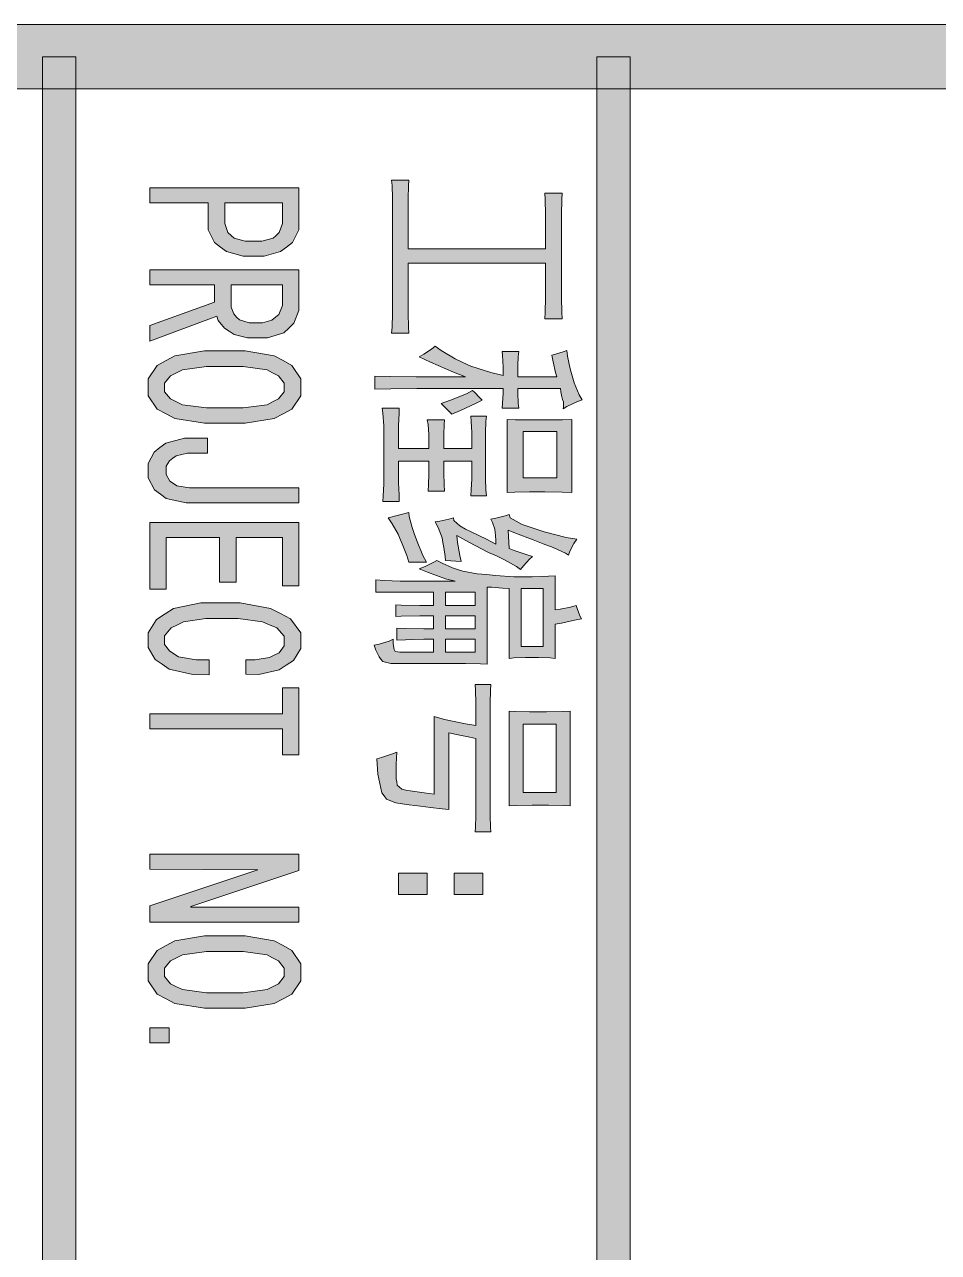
# Model space of a CAD drawing. Header units: millimetres. Extents: x 117 to 78452272, y 10 to 169749766.
# Drawn here: x 78387643 to 78389061, y 169653827 to 169655734 of the extents above; entities that cross this region are included whole.
import ezdxf

# ---------------------------------------------------------------- set-up
doc = ezdxf.new("R2010")
doc.units = ezdxf.units.MM

msp = doc.modelspace()

# ---------------------------------------------------------------- hatches: boundary and pattern name
h = msp.add_hatch(color=0)
h.dxf.hatch_style = 2
h.paths.add_polyline_path([(78382175.603, 169655634.242), (78382175.603, 169655734.215), (78451071.551, 169655734.215), (78451071.551, 169655634.242)])
h = msp.add_hatch(color=0)
h.dxf.hatch_style = 2
h.paths.add_polyline_path([(78387722.372, 169649677.669), (78387670.662, 169649677.669), (78387670.662, 169655684.228), (78387722.372, 169655684.228)])
h = msp.add_hatch(color=0)
h.dxf.hatch_style = 2
h.paths.add_polyline_path([(78388582.915, 169649677.669), (78388531.204, 169649677.669), (78388531.204, 169655684.228), (78388582.915, 169655684.228)])
h = msp.add_hatch(color=0)
h.dxf.hatch_style = 2
h.paths.add_polyline_path([(78388476.047, 169655321.827), (78388476.047, 169655309.761), (78388476.478, 169655287.353), (78388477.34, 169655277.442), (78388450.192, 169655277.442), (78388451.054, 169655287.353), (78388451.485, 169655309.761), (78388451.485, 169655321.827), (78388451.485, 169655363.626), (78388238.18, 169655363.626), (78388238.18, 169655297.695), (78388238.18, 169655286.061), (78388238.611, 169655264.515), (78388239.473, 169655255.034), (78388212.326, 169655255.034), (78388213.187, 169655264.515), (78388213.618, 169655285.63), (78388213.618, 169655296.833), (78388213.618, 169655453.687), (78388213.618, 169655464.891), (78388213.187, 169655484.283), (78388212.326, 169655492.47), (78388239.473, 169655492.47), (78388238.611, 169655483.852), (78388238.18, 169655464.029), (78388238.18, 169655452.826), (78388238.18, 169655386.033), (78388451.485, 169655386.033), (78388451.485, 169655426.54), (78388451.485, 169655439.467), (78388451.054, 169655462.306), (78388450.192, 169655472.217), (78388477.34, 169655472.217), (78388476.478, 169655462.306), (78388476.047, 169655439.467), (78388476.047, 169655426.54)])
h = msp.add_hatch(color=0)
h.paths.add_polyline_path([(78387998.159, 169655374.399), (78387982.216, 169655374.399), (78387956.361, 169655381.724), (78387946.88, 169655388.619), (78387937.4, 169655395.944), (78387927.92, 169655415.336), (78387927.92, 169655428.263), (78387927.92, 169655457.566), (78387837.427, 169655457.566), (78387837.427, 169655480.835), (78388068.399, 169655480.835), (78388068.399, 169655428.263), (78388068.399, 169655415.336), (78388058.919, 169655395.944), (78388049.439, 169655388.619), (78388039.959, 169655381.724), (78388014.534, 169655374.399)])
h.paths.add_polyline_path([(78387998.159, 169655397.668), (78388011.087, 169655397.668), (78388028.755, 169655402.408), (78388033.495, 169655406.717), (78388038.235, 169655411.457), (78388042.975, 169655425.247), (78388042.975, 169655434.296), (78388042.975, 169655457.566), (78387953.775, 169655457.566), (78387953.775, 169655434.296), (78387953.775, 169655425.247), (78387958.515, 169655411.457), (78387963.255, 169655406.717), (78387967.995, 169655402.408), (78387985.232, 169655397.668)])
h = msp.add_hatch(color=0)
h.paths.add_polyline_path([(78387837.427, 169655242.538), (78387837.427, 169655267.1), (78387937.4, 169655303.297), (78387937.4, 169655330.014), (78387837.427, 169655330.014), (78387837.427, 169655353.284), (78388068.399, 169655353.284), (78388068.399, 169655302.435), (78388068.399, 169655290.37), (78388060.643, 169655270.548), (78388052.886, 169655262.791), (78388045.13, 169655255.465), (78388019.705, 169655247.709), (78388002.469, 169655247.709), (78387988.679, 169655247.709), (78387967.995, 169655252.88), (78387960.239, 169655258.051), (78387952.913, 169655262.791), (78387943.433, 169655274.426), (78387941.278, 169655281.32)])
h.paths.add_polyline_path([(78388002.469, 169655270.978), (78388011.949, 169655270.978), (78388026.6, 169655275.288), (78388032.202, 169655279.597), (78388037.373, 169655283.906), (78388042.975, 169655297.695), (78388042.975, 169655307.606), (78388042.975, 169655330.014), (78387963.255, 169655330.014), (78387963.255, 169655301.574), (78387963.255, 169655295.541), (78387967.564, 169655284.768), (78387971.874, 169655280.028), (78387976.183, 169655275.718), (78387991.265, 169655270.978)])
h = msp.add_hatch(color=0)
h.paths.add_polyline_path([(78387953.775, 169655114.986), (78387921.887, 169655114.986), (78387876.21, 169655122.312), (78387862.42, 169655129.638), (78387848.631, 169655136.963), (78387834.842, 169655157.647), (78387834.842, 169655170.575), (78387834.842, 169655183.933), (78387848.631, 169655204.617), (78387862.42, 169655212.374), (78387876.21, 169655219.699), (78387921.887, 169655227.456), (78387953.775, 169655227.456), (78387985.232, 169655227.456), (78388030.478, 169655219.699), (78388044.268, 169655212.374), (78388057.626, 169655204.617), (78388071.415, 169655183.933), (78388071.415, 169655170.575), (78388071.415, 169655157.647), (78388057.626, 169655136.963), (78388044.268, 169655129.638), (78388030.478, 169655122.312), (78387985.232, 169655114.986)])
h.paths.add_polyline_path([(78387953.775, 169655139.118), (78387982.216, 169655139.118), (78388019.274, 169655143.858), (78388027.893, 169655148.167), (78388036.942, 169655152.907), (78388045.56, 169655164.111), (78388045.56, 169655170.575), (78388045.56, 169655177.469), (78388036.942, 169655188.673), (78388027.893, 169655193.413), (78388019.274, 169655198.153), (78387982.216, 169655203.324), (78387953.775, 169655203.324), (78387925.334, 169655203.324), (78387887.845, 169655198.153), (78387878.795, 169655193.413), (78387869.315, 169655188.673), (78387860.266, 169655177.469), (78387860.266, 169655170.575), (78387860.266, 169655164.111), (78387869.315, 169655152.907), (78387878.795, 169655148.167), (78387887.845, 169655143.858), (78387925.334, 169655139.118)])
h = msp.add_hatch(color=0)
h.dxf.hatch_style = 2
h.paths.add_polyline_path([(78388484.234, 169655227.887), (78388485.527, 169655219.268), (78388489.836, 169655199.446), (78388492.853, 169655188.673), (78388495.869, 169655177.9), (78388503.626, 169655159.371), (78388508.366, 169655151.614), (78388499.748, 169655148.167), (78388484.665, 169655140.841), (78388478.632, 169655137.394), (78388479.494, 169655140.841), (78388479.063, 169655148.167), (78388477.771, 169655152.045), (78388476.909, 169655155.923), (78388475.185, 169655164.111), (78388474.754, 169655168.851), (78388408.393, 169655168.851), (78388408.393, 169655161.956), (78388408.824, 169655146.443), (78388409.686, 169655138.256), (78388383.831, 169655138.256), (78388384.692, 169655146.443), (78388385.554, 169655161.956), (78388385.554, 169655168.851), (78388266.621, 169655168.851), (78388251.539, 169655168.851), (78388211.464, 169655168.42), (78388186.47, 169655167.989), (78388186.47, 169655188.242), (78388211.464, 169655187.811), (78388250.677, 169655186.95), (78388264.897, 169655186.95), (78388327.38, 169655186.95), (78388308.42, 169655194.275), (78388272.654, 169655209.788), (78388255.417, 169655218.407), (78388262.312, 169655222.285), (78388274.378, 169655230.041), (78388279.98, 169655234.781), (78388289.46, 169655227.887), (78388311.006, 169655214.959), (78388323.071, 169655209.357), (78388335.568, 169655203.755), (78388366.594, 169655193.844), (78388385.554, 169655189.104), (78388385.554, 169655202.032), (78388384.692, 169655220.561), (78388383.831, 169655226.594), (78388409.686, 169655226.594), (78388408.824, 169655217.976), (78388408.393, 169655205.479), (78388408.393, 169655201.17), (78388408.393, 169655186.95), (78388469.152, 169655186.95), (78388466.998, 169655193.844), (78388463.119, 169655210.65), (78388460.965, 169655220.561), (78388466.998, 169655222.285), (78388478.632, 169655225.732)])
h = msp.add_hatch(color=0)
h.dxf.hatch_style = 2
h.paths.add_polyline_path([(78388352.805, 169655150.752), (78388342.893, 169655145.581), (78388319.193, 169655134.809), (78388305.835, 169655129.207), (78388302.818, 169655132.223), (78388294.631, 169655140.41), (78388289.46, 169655145.581), (78388304.111, 169655150.752), (78388328.673, 169655160.664), (78388338.153, 169655165.835), (78388341.601, 169655162.818), (78388348.926, 169655155.062)])
h = msp.add_hatch(color=0)
h.dxf.hatch_style = 2
h.paths.add_polyline_path([(78388358.406, 169655036.99), (78388358.406, 169655028.803), (78388358.837, 169655011.566), (78388359.699, 169655002.517), (78388335.568, 169655002.517), (78388335.999, 169655011.566), (78388336.861, 169655028.803), (78388336.861, 169655036.99), (78388336.861, 169655056.381), (78388293.338, 169655056.381), (78388293.338, 169655045.178), (78388293.338, 169655037.421), (78388294.2, 169655019.753), (78388294.631, 169655009.842), (78388269.207, 169655009.842), (78388269.637, 169655019.753), (78388270.499, 169655036.128), (78388270.499, 169655042.161), (78388270.499, 169655056.381), (78388223.098, 169655056.381), (78388223.098, 169655031.819), (78388223.098, 169655022.77), (78388223.96, 169655003.81), (78388224.391, 169654993.468), (78388198.967, 169654993.468), (78388199.398, 169655001.655), (78388200.26, 169655021.046), (78388200.26, 169655031.819), (78388200.26, 169655099.904), (78388200.26, 169655111.108), (78388198.967, 169655130.499), (78388197.674, 169655138.256), (78388224.391, 169655138.256), (78388223.96, 169655130.499), (78388223.098, 169655111.108), (78388223.098, 169655099.904), (78388223.098, 169655075.773), (78388270.499, 169655075.773), (78388270.499, 169655089.993), (78388270.499, 169655097.75), (78388269.207, 169655113.263), (78388267.914, 169655120.157), (78388294.631, 169655120.157), (78388294.2, 169655113.263), (78388293.338, 169655097.75), (78388293.338, 169655089.993), (78388293.338, 169655075.773), (78388336.861, 169655075.773), (78388336.861, 169655091.717), (78388336.861, 169655100.766), (78388335.999, 169655118.003), (78388335.568, 169655126.19), (78388359.699, 169655126.19), (78388358.837, 169655118.003), (78388358.406, 169655100.766), (78388358.406, 169655091.717)])
h = msp.add_hatch(color=0)
h.paths.add_polyline_path([(78388491.991, 169655007.688), (78388477.34, 169655008.119), (78388450.192, 169655008.55), (78388438.126, 169655008.55), (78388426.491, 169655008.55), (78388403.653, 169655008.119), (78388392.018, 169655007.688), (78388392.018, 169655121.019), (78388404.946, 169655120.588), (78388429.508, 169655120.157), (78388440.712, 169655120.157), (78388452.347, 169655120.157), (78388477.771, 169655120.588), (78388491.991, 169655121.019)])
h.paths.add_polyline_path([(78388416.58, 169655030.096), (78388469.152, 169655030.096), (78388469.152, 169655102.059), (78388416.58, 169655102.059)])
h = msp.add_hatch(color=0)
h.dxf.hatch_style = 2
h.paths.add_polyline_path([(78387914.561, 169654991.313), (78387893.447, 169654991.313), (78387862.851, 169654998.208), (78387853.802, 169655005.102), (78387844.322, 169655011.566), (78387834.842, 169655030.096), (78387834.842, 169655041.73), (78387834.842, 169655052.503), (78387843.891, 169655070.171), (78387852.94, 169655077.496), (78387861.99, 169655084.391), (78387891.292, 169655091.717), (78387911.545, 169655091.717), (78387926.627, 169655091.717), (78387926.627, 169655068.447), (78387907.667, 169655068.447), (78387895.601, 169655068.447), (78387878.364, 169655064.569), (78387873.193, 169655060.691), (78387868.022, 169655056.812), (78387862.851, 169655048.194), (78387862.851, 169655043.023), (78387862.851, 169655035.697), (78387868.453, 169655025.355), (78387874.055, 169655021.477), (78387879.226, 169655018.03), (78387899.048, 169655014.583), (78387913.269, 169655014.583), (78388068.399, 169655014.583), (78388068.399, 169654991.313)])
h = msp.add_hatch(color=0)
h.dxf.hatch_style = 2
h.paths.add_polyline_path([(78388266.621, 169654899.097), (78388258.865, 169654899.528), (78388245.506, 169654899.528), (78388239.473, 169654899.097), (78388236.026, 169654909.87), (78388229.131, 169654927.968), (78388225.684, 169654935.294), (78388222.667, 169654942.619), (78388213.187, 169654958.994), (78388207.154, 169654968.043), (78388239.473, 169654976.231), (78388239.904, 169654970.198), (78388244.644, 169654953.392), (78388248.092, 169654942.188), (78388251.97, 169654931.415), (78388261.019, 169654909.87)])
h = msp.add_hatch(color=0)
h.dxf.hatch_style = 2
h.paths.add_polyline_path([(78387837.427, 169654857.298), (78387837.427, 169654960.718), (78388068.399, 169654960.718), (78388068.399, 169654862.469), (78388042.975, 169654862.469), (78388042.975, 169654937.448), (78387971.012, 169654937.448), (78387971.012, 169654868.501), (78387945.588, 169654868.501), (78387945.588, 169654937.448), (78387862.851, 169654937.448), (78387862.851, 169654857.298)])
h = msp.add_hatch(color=0)
h.dxf.hatch_style = 2
h.paths.add_polyline_path([(78388486.82, 169654910.301), (78388482.511, 169654913.317), (78388463.119, 169654922.366), (78388447.606, 169654927.968), (78388432.093, 169654934.001), (78388404.946, 169654944.343), (78388393.311, 169654949.083), (78388395.035, 169654920.642), (78388402.791, 169654917.626), (78388421.32, 169654911.162), (78388431.232, 169654908.146), (78388426.491, 169654903.837), (78388417.011, 169654893.495), (78388412.271, 169654887.893), (78388406.238, 169654892.633), (78388387.709, 169654902.975), (78388375.212, 169654909.008), (78388362.716, 169654914.61), (78388332.121, 169654930.554), (78388313.591, 169654940.896), (78388314.884, 169654930.123), (78388318.331, 169654909.87), (78388320.486, 169654900.389), (78388296.354, 169654902.113), (78388295.493, 169654908.146), (78388293.338, 169654921.935), (78388292.045, 169654929.692), (78388290.752, 169654937.017), (78388284.72, 169654953.392), (78388279.98, 169654962.011), (78388287.305, 169654962.872), (78388301.525, 169654966.32), (78388308.42, 169654968.043), (78388308.851, 169654964.165), (78388318.331, 169654955.547), (78388327.38, 169654950.807), (78388335.999, 169654946.498), (78388359.699, 169654934.863), (78388374.35, 169654927.537), (78388374.35, 169654932.277), (78388373.919, 169654941.327), (78388373.058, 169654945.636), (78388372.627, 169654950.376), (78388369.179, 169654960.718), (78388366.594, 169654966.32), (78388374.35, 169654967.612), (78388388.571, 169654971.06), (78388395.035, 169654973.214), (78388396.327, 169654968.043), (78388414.857, 169654957.701), (78388432.093, 169654952.099), (78388449.33, 169654946.498), (78388483.373, 169654937.879), (78388500.178, 169654934.863), (78388495.438, 169654928.399), (78388488.975, 169654916.333)])
h = msp.add_hatch(color=0)
h.paths.add_polyline_path([(78388507.073, 169654811.189), (78388496.3, 169654809.035), (78388476.047, 169654804.726), (78388466.567, 169654803.002), (78388466.567, 169654749.999), (78388458.379, 169654750.861), (78388440.281, 169654751.292), (78388429.939, 169654751.292), (78388420.028, 169654751.292), (78388402.36, 169654750.861), (78388395.035, 169654749.999), (78388395.035, 169654858.59), (78388384.692, 169654859.021), (78388367.887, 169654860.314), (78388360.992, 169654860.745), (78388360.992, 169654740.95), (78388350.219, 169654741.381), (78388327.38, 169654742.243), (78388314.884, 169654742.243), (78388221.806, 169654742.243), (78388211.464, 169654742.243), (78388198.967, 169654745.259), (78388195.951, 169654748.706), (78388193.365, 169654752.154), (78388188.194, 169654762.927), (78388185.178, 169654770.252), (78388193.365, 169654771.976), (78388208.447, 169654776.716), (78388214.911, 169654779.732), (78388214.911, 169654772.407), (78388216.204, 169654763.789), (78388217.066, 169654762.496), (78388217.927, 169654760.772), (78388225.253, 169654759.479), (78388231.286, 169654759.479), (78388277.394, 169654759.479), (78388277.394, 169654779.732), (78388262.312, 169654779.732), (78388233.871, 169654778.871), (78388220.513, 169654778.44), (78388220.513, 169654796.969), (78388233.871, 169654796.107), (78388262.312, 169654795.676), (78388277.394, 169654795.676), (78388277.394, 169654815.93), (78388256.279, 169654815.93), (78388227.408, 169654815.499), (78388219.22, 169654815.068), (78388219.22, 169654833.166), (78388227.408, 169654832.735), (78388256.279, 169654832.304), (78388277.394, 169654832.304), (78388277.394, 169654852.557), (78388188.194, 169654852.557), (78388188.194, 169654871.949), (78388200.691, 169654870.656), (78388225.684, 169654869.794), (78388238.18, 169654869.794), (78388311.006, 169654869.794), (78388296.354, 169654873.673), (78388268.345, 169654883.584), (78388255.417, 169654889.186), (78388264.467, 169654892.633), (78388277.825, 169654899.097), (78388282.565, 169654902.113), (78388290.752, 169654897.804), (78388307.127, 169654890.478), (78388314.884, 169654887.893), (78388323.071, 169654885.307), (78388345.479, 169654881.429), (78388359.699, 169654880.136), (78388373.919, 169654878.413), (78388402.36, 169654876.689), (78388416.58, 169654876.689), (78388430.801, 169654876.689), (78388455.794, 169654877.551), (78388466.567, 169654877.982), (78388466.567, 169654825.41), (78388473.892, 169654826.272), (78388490.267, 169654829.719), (78388498.886, 169654832.304), (78388501.04, 169654825.841), (78388504.918, 169654815.068)])
h.paths.add_polyline_path([(78388413.564, 169654768.529), (78388447.606, 169654768.529), (78388447.606, 169654858.59), (78388413.564, 169654858.59)])
h.paths.add_polyline_path([(78388296.354, 169654795.676), (78388342.032, 169654795.676), (78388342.032, 169654815.93), (78388296.354, 169654815.93)])
h.paths.add_polyline_path([(78388296.354, 169654759.479), (78388342.032, 169654759.479), (78388342.032, 169654779.732), (78388296.354, 169654779.732)])
h.paths.add_polyline_path([(78388296.354, 169654832.304), (78388342.032, 169654832.304), (78388342.032, 169654852.557), (78388296.354, 169654852.557)])
h = msp.add_hatch(color=0)
h.dxf.hatch_style = 2
h.paths.add_polyline_path([(78387929.213, 169654724.575), (78387903.789, 169654725.006), (78387867.161, 169654733.193), (78387856.388, 169654740.95), (78387845.615, 169654748.275), (78387834.842, 169654766.805), (78387834.842, 169654777.147), (78387834.842, 169654789.644), (78387847.769, 169654810.328), (78387861.128, 169654818.946), (78387874.055, 169654827.564), (78387916.285, 169654836.183), (78387945.588, 169654836.183), (78387977.475, 169654836.183), (78388024.446, 169654827.564), (78388039.959, 169654819.377), (78388055.472, 169654811.189), (78388071.415, 169654789.644), (78388071.415, 169654776.285), (78388071.415, 169654765.081), (78388060.212, 169654746.552), (78388049.008, 169654739.226), (78388037.804, 169654731.901), (78388006.347, 169654725.006), (78387986.094, 169654725.437), (78387986.094, 169654747.845), (78388000.745, 169654747.845), (78388023.153, 169654751.292), (78388030.478, 169654755.17), (78388038.235, 169654758.618), (78388045.56, 169654769.39), (78388045.56, 169654776.285), (78388045.56, 169654784.473), (78388034.357, 169654797.4), (78388023.153, 169654802.14), (78388011.949, 169654806.88), (78387974.459, 169654811.62), (78387948.173, 169654811.62), (78387924.042, 169654811.62), (78387889.568, 169654806.88), (78387880.088, 169654802.14), (78387870.177, 169654797.4), (78387860.266, 169654784.903), (78387860.266, 169654777.147), (78387860.266, 169654771.545), (78387867.592, 169654761.634), (78387874.486, 169654756.894), (78387881.812, 169654752.585), (78387908.96, 169654747.845), (78387929.213, 169654747.845)])
h = msp.add_hatch(color=0)
h.dxf.hatch_style = 2
h.paths.add_polyline_path([(78388365.301, 169654515.149), (78388365.301, 169654505.238), (78388365.732, 169654488.001), (78388366.594, 169654480.676), (78388342.032, 169654480.676), (78388342.893, 169654488.001), (78388343.324, 169654505.238), (78388343.324, 169654515.149), (78388343.324, 169654625.464), (78388333.844, 169654627.619), (78388313.16, 169654631.928), (78388301.525, 169654634.513), (78388301.525, 169654515.149), (78388290.752, 169654516.442), (78388272.654, 169654518.597), (78388264.897, 169654519.458), (78388257.572, 169654520.32), (78388239.904, 169654522.475), (78388229.131, 169654524.198), (78388218.789, 169654525.491), (78388204.569, 169654531.524), (78388200.691, 169654536.264), (78388197.243, 169654541.004), (78388191.211, 169654569.876), (78388189.487, 169654594.007), (78388196.812, 169654596.162), (78388212.326, 169654601.333), (78388220.513, 169654604.349), (78388219.651, 169654585.82), (78388219.651, 169654562.981), (78388220.513, 169654558.241), (78388220.944, 169654553.07), (78388228.269, 169654547.037), (78388234.733, 169654545.313), (78388241.197, 169654544.021), (78388263.174, 169654541.004), (78388278.687, 169654539.281), (78388278.687, 169654659.937), (78388294.631, 169654655.197), (78388327.38, 169654648.303), (78388343.324, 169654645.717), (78388343.324, 169654670.279), (78388343.324, 169654680.621), (78388342.893, 169654700.444), (78388342.032, 169654709.493), (78388366.594, 169654709.493), (78388365.732, 169654700.444), (78388365.301, 169654680.621), (78388365.301, 169654670.279)])
h = msp.add_hatch(color=0)
h.dxf.hatch_style = 2
h.paths.add_polyline_path([(78388042.975, 169654600.04), (78388042.975, 169654640.546), (78387837.427, 169654640.546), (78387837.427, 169654663.816), (78388042.975, 169654663.816), (78388042.975, 169654704.322), (78388068.399, 169654704.322), (78388068.399, 169654600.04)])
h = msp.add_hatch(color=0)
h.paths.add_polyline_path([(78388489.405, 169654521.182), (78388479.494, 169654521.613), (78388456.225, 169654522.044), (78388443.297, 169654522.044), (78388430.801, 169654522.044), (78388406.238, 169654521.613), (78388395.035, 169654521.182), (78388395.035, 169654668.125), (78388404.515, 169654667.694), (78388426.491, 169654666.832), (78388439.419, 169654666.832), (78388452.777, 169654666.832), (78388477.771, 169654667.694), (78388489.405, 169654668.125)])
h.paths.add_polyline_path([(78388416.58, 169654541.435), (78388467.86, 169654541.435), (78388467.86, 169654647.872), (78388416.58, 169654647.872)])
h = msp.add_hatch(color=0)
h.dxf.hatch_style = 2
h.paths.add_polyline_path([(78387837.427, 169654340.197), (78387837.427, 169654365.621), (78388005.054, 169654421.64), (78387837.427, 169654422.502), (78387837.427, 169654445.771), (78388068.399, 169654445.771), (78388068.399, 169654420.347), (78387900.772, 169654364.759), (78387900.772, 169654363.466), (78388068.399, 169654363.466), (78388068.399, 169654340.197)])
h = msp.add_hatch(color=0)
h.dxf.hatch_style = 2
h.paths.add_polyline_path([(78388267.914, 169654416.469), (78388267.914, 169654383.288), (78388223.098, 169654383.288), (78388223.098, 169654416.469)])
h = msp.add_hatch(color=0)
h.dxf.hatch_style = 2
h.paths.add_polyline_path([(78388354.097, 169654416.469), (78388354.097, 169654383.288), (78388309.713, 169654383.288), (78388309.713, 169654416.469)])
h = msp.add_hatch(color=0)
h.paths.add_polyline_path([(78387953.775, 169654206.612), (78387921.887, 169654206.612), (78387876.21, 169654213.938), (78387862.42, 169654221.263), (78387848.631, 169654228.589), (78387834.842, 169654249.273), (78387834.842, 169654262.201), (78387834.842, 169654275.559), (78387848.631, 169654296.243), (78387862.42, 169654304), (78387876.21, 169654311.325), (78387921.887, 169654319.082), (78387953.775, 169654319.082), (78387985.232, 169654319.082), (78388030.478, 169654311.325), (78388044.268, 169654304), (78388057.626, 169654296.243), (78388071.415, 169654275.559), (78388071.415, 169654262.201), (78388071.415, 169654249.273), (78388057.626, 169654228.589), (78388044.268, 169654221.263), (78388030.478, 169654213.938), (78387985.232, 169654206.612)])
h.paths.add_polyline_path([(78387953.775, 169654230.744), (78387982.216, 169654230.744), (78388019.274, 169654235.484), (78388027.893, 169654239.793), (78388036.942, 169654244.533), (78388045.56, 169654255.737), (78388045.56, 169654262.201), (78388045.56, 169654268.664), (78388036.942, 169654280.299), (78388027.893, 169654285.039), (78388019.274, 169654289.779), (78387982.216, 169654294.519), (78387953.775, 169654294.519), (78387925.334, 169654294.519), (78387887.845, 169654289.779), (78387878.795, 169654285.039), (78387869.315, 169654280.299), (78387860.266, 169654268.664), (78387860.266, 169654262.201), (78387860.266, 169654255.737), (78387869.315, 169654244.533), (78387878.795, 169654239.793), (78387887.845, 169654235.484), (78387925.334, 169654230.744)])
h = msp.add_hatch(color=0)
h.dxf.hatch_style = 2
h.paths.add_polyline_path([(78387837.427, 169654152.748), (78387837.427, 169654176.017), (78387867.161, 169654176.017), (78387867.161, 169654152.748)])

# ---------------------------------------------------------------- linework, layer by layer
at = {"color": 0, "lineweight": 0}
for points in [[(78382175.603, 169655634.242), (78382175.603, 169655734.215), (78451071.551, 169655734.215), (78451071.551, 169655634.242)], [(78387722.372, 169649677.669), (78387670.662, 169649677.669), (78387670.662, 169655684.228), (78387722.372, 169655684.228)], [(78388582.915, 169649677.669), (78388531.204, 169649677.669), (78388531.204, 169655684.228), (78388582.915, 169655684.228)], [(78388476.047, 169655321.827), (78388476.047, 169655309.761), (78388476.478, 169655287.353), (78388477.34, 169655277.442), (78388450.192, 169655277.442), (78388451.054, 169655287.353), (78388451.485, 169655309.761), (78388451.485, 169655321.827), (78388451.485, 169655363.626), (78388238.18, 169655363.626), (78388238.18, 169655297.695), (78388238.18, 169655286.061), (78388238.611, 169655264.515), (78388239.473, 169655255.034), (78388212.326, 169655255.034), (78388213.187, 169655264.515), (78388213.618, 169655285.63), (78388213.618, 169655296.833), (78388213.618, 169655453.687), (78388213.618, 169655464.891), (78388213.187, 169655484.283), (78388212.326, 169655492.47), (78388239.473, 169655492.47), (78388238.611, 169655483.852), (78388238.18, 169655464.029), (78388238.18, 169655452.826), (78388238.18, 169655386.033), (78388451.485, 169655386.033), (78388451.485, 169655426.54), (78388451.485, 169655439.467), (78388451.054, 169655462.306), (78388450.192, 169655472.217), (78388477.34, 169655472.217), (78388476.478, 169655462.306), (78388476.047, 169655439.467), (78388476.047, 169655426.54)], [(78387998.159, 169655374.399), (78387982.216, 169655374.399), (78387956.361, 169655381.724), (78387946.88, 169655388.619), (78387937.4, 169655395.944), (78387927.92, 169655415.336), (78387927.92, 169655428.263), (78387927.92, 169655457.566), (78387837.427, 169655457.566), (78387837.427, 169655480.835), (78388068.399, 169655480.835), (78388068.399, 169655428.263), (78388068.399, 169655415.336), (78388058.919, 169655395.944), (78388049.439, 169655388.619), (78388039.959, 169655381.724), (78388014.534, 169655374.399)], [(78387998.159, 169655397.668), (78388011.087, 169655397.668), (78388028.755, 169655402.408), (78388033.495, 169655406.717), (78388038.235, 169655411.457), (78388042.975, 169655425.247), (78388042.975, 169655434.296), (78388042.975, 169655457.566), (78387953.775, 169655457.566), (78387953.775, 169655434.296), (78387953.775, 169655425.247), (78387958.515, 169655411.457), (78387963.255, 169655406.717), (78387967.995, 169655402.408), (78387985.232, 169655397.668)], [(78387837.427, 169655242.538), (78387837.427, 169655267.1), (78387937.4, 169655303.297), (78387937.4, 169655330.014), (78387837.427, 169655330.014), (78387837.427, 169655353.284), (78388068.399, 169655353.284), (78388068.399, 169655302.435), (78388068.399, 169655290.37), (78388060.643, 169655270.548), (78388052.886, 169655262.791), (78388045.13, 169655255.465), (78388019.705, 169655247.709), (78388002.469, 169655247.709), (78387988.679, 169655247.709), (78387967.995, 169655252.88), (78387960.239, 169655258.051), (78387952.913, 169655262.791), (78387943.433, 169655274.426), (78387941.278, 169655281.32)], [(78388002.469, 169655270.978), (78388011.949, 169655270.978), (78388026.6, 169655275.288), (78388032.202, 169655279.597), (78388037.373, 169655283.906), (78388042.975, 169655297.695), (78388042.975, 169655307.606), (78388042.975, 169655330.014), (78387963.255, 169655330.014), (78387963.255, 169655301.574), (78387963.255, 169655295.541), (78387967.564, 169655284.768), (78387971.874, 169655280.028), (78387976.183, 169655275.718), (78387991.265, 169655270.978)], [(78387953.775, 169655114.986), (78387921.887, 169655114.986), (78387876.21, 169655122.312), (78387862.42, 169655129.638), (78387848.631, 169655136.963), (78387834.842, 169655157.647), (78387834.842, 169655170.575), (78387834.842, 169655183.933), (78387848.631, 169655204.617), (78387862.42, 169655212.374), (78387876.21, 169655219.699), (78387921.887, 169655227.456), (78387953.775, 169655227.456), (78387985.232, 169655227.456), (78388030.478, 169655219.699), (78388044.268, 169655212.374), (78388057.626, 169655204.617), (78388071.415, 169655183.933), (78388071.415, 169655170.575), (78388071.415, 169655157.647), (78388057.626, 169655136.963), (78388044.268, 169655129.638), (78388030.478, 169655122.312), (78387985.232, 169655114.986)], [(78388484.234, 169655227.887), (78388485.527, 169655219.268), (78388489.836, 169655199.446), (78388492.853, 169655188.673), (78388495.869, 169655177.9), (78388503.626, 169655159.371), (78388508.366, 169655151.614), (78388499.748, 169655148.167), (78388484.665, 169655140.841), (78388478.632, 169655137.394), (78388479.494, 169655140.841), (78388479.063, 169655148.167), (78388477.771, 169655152.045), (78388476.909, 169655155.923), (78388475.185, 169655164.111), (78388474.754, 169655168.851), (78388408.393, 169655168.851), (78388408.393, 169655161.956), (78388408.824, 169655146.443), (78388409.686, 169655138.256), (78388383.831, 169655138.256), (78388384.692, 169655146.443), (78388385.554, 169655161.956), (78388385.554, 169655168.851), (78388266.621, 169655168.851), (78388251.539, 169655168.851), (78388211.464, 169655168.42), (78388186.47, 169655167.989), (78388186.47, 169655188.242), (78388211.464, 169655187.811), (78388250.677, 169655186.95), (78388264.897, 169655186.95), (78388327.38, 169655186.95), (78388308.42, 169655194.275), (78388272.654, 169655209.788), (78388255.417, 169655218.407), (78388262.312, 169655222.285), (78388274.378, 169655230.041), (78388279.98, 169655234.781), (78388289.46, 169655227.887), (78388311.006, 169655214.959), (78388323.071, 169655209.357), (78388335.568, 169655203.755), (78388366.594, 169655193.844), (78388385.554, 169655189.104), (78388385.554, 169655202.032), (78388384.692, 169655220.561), (78388383.831, 169655226.594), (78388409.686, 169655226.594), (78388408.824, 169655217.976), (78388408.393, 169655205.479), (78388408.393, 169655201.17), (78388408.393, 169655186.95), (78388469.152, 169655186.95), (78388466.998, 169655193.844), (78388463.119, 169655210.65), (78388460.965, 169655220.561), (78388466.998, 169655222.285), (78388478.632, 169655225.732)], [(78387953.775, 169655139.118), (78387982.216, 169655139.118), (78388019.274, 169655143.858), (78388027.893, 169655148.167), (78388036.942, 169655152.907), (78388045.56, 169655164.111), (78388045.56, 169655170.575), (78388045.56, 169655177.469), (78388036.942, 169655188.673), (78388027.893, 169655193.413), (78388019.274, 169655198.153), (78387982.216, 169655203.324), (78387953.775, 169655203.324), (78387925.334, 169655203.324), (78387887.845, 169655198.153), (78387878.795, 169655193.413), (78387869.315, 169655188.673), (78387860.266, 169655177.469), (78387860.266, 169655170.575), (78387860.266, 169655164.111), (78387869.315, 169655152.907), (78387878.795, 169655148.167), (78387887.845, 169655143.858), (78387925.334, 169655139.118)], [(78388352.805, 169655150.752), (78388342.893, 169655145.581), (78388319.193, 169655134.809), (78388305.835, 169655129.207), (78388302.818, 169655132.223), (78388294.631, 169655140.41), (78388289.46, 169655145.581), (78388304.111, 169655150.752), (78388328.673, 169655160.664), (78388338.153, 169655165.835), (78388341.601, 169655162.818), (78388348.926, 169655155.062)], [(78388358.406, 169655036.99), (78388358.406, 169655028.803), (78388358.837, 169655011.566), (78388359.699, 169655002.517), (78388335.568, 169655002.517), (78388335.999, 169655011.566), (78388336.861, 169655028.803), (78388336.861, 169655036.99), (78388336.861, 169655056.381), (78388293.338, 169655056.381), (78388293.338, 169655045.178), (78388293.338, 169655037.421), (78388294.2, 169655019.753), (78388294.631, 169655009.842), (78388269.207, 169655009.842), (78388269.637, 169655019.753), (78388270.499, 169655036.128), (78388270.499, 169655042.161), (78388270.499, 169655056.381), (78388223.098, 169655056.381), (78388223.098, 169655031.819), (78388223.098, 169655022.77), (78388223.96, 169655003.81), (78388224.391, 169654993.468), (78388198.967, 169654993.468), (78388199.398, 169655001.655), (78388200.26, 169655021.046), (78388200.26, 169655031.819), (78388200.26, 169655099.904), (78388200.26, 169655111.108), (78388198.967, 169655130.499), (78388197.674, 169655138.256), (78388224.391, 169655138.256), (78388223.96, 169655130.499), (78388223.098, 169655111.108), (78388223.098, 169655099.904), (78388223.098, 169655075.773), (78388270.499, 169655075.773), (78388270.499, 169655089.993), (78388270.499, 169655097.75), (78388269.207, 169655113.263), (78388267.914, 169655120.157), (78388294.631, 169655120.157), (78388294.2, 169655113.263), (78388293.338, 169655097.75), (78388293.338, 169655089.993), (78388293.338, 169655075.773), (78388336.861, 169655075.773), (78388336.861, 169655091.717), (78388336.861, 169655100.766), (78388335.999, 169655118.003), (78388335.568, 169655126.19), (78388359.699, 169655126.19), (78388358.837, 169655118.003), (78388358.406, 169655100.766), (78388358.406, 169655091.717)], [(78388491.991, 169655007.688), (78388477.34, 169655008.119), (78388450.192, 169655008.55), (78388438.126, 169655008.55), (78388426.491, 169655008.55), (78388403.653, 169655008.119), (78388392.018, 169655007.688), (78388392.018, 169655121.019), (78388404.946, 169655120.588), (78388429.508, 169655120.157), (78388440.712, 169655120.157), (78388452.347, 169655120.157), (78388477.771, 169655120.588), (78388491.991, 169655121.019)], [(78387914.561, 169654991.313), (78387893.447, 169654991.313), (78387862.851, 169654998.208), (78387853.802, 169655005.102), (78387844.322, 169655011.566), (78387834.842, 169655030.096), (78387834.842, 169655041.73), (78387834.842, 169655052.503), (78387843.891, 169655070.171), (78387852.94, 169655077.496), (78387861.99, 169655084.391), (78387891.292, 169655091.717), (78387911.545, 169655091.717), (78387926.627, 169655091.717), (78387926.627, 169655068.447), (78387907.667, 169655068.447), (78387895.601, 169655068.447), (78387878.364, 169655064.569), (78387873.193, 169655060.691), (78387868.022, 169655056.812), (78387862.851, 169655048.194), (78387862.851, 169655043.023), (78387862.851, 169655035.697), (78387868.453, 169655025.355), (78387874.055, 169655021.477), (78387879.226, 169655018.03), (78387899.048, 169655014.583), (78387913.269, 169655014.583), (78388068.399, 169655014.583), (78388068.399, 169654991.313)], [(78388416.58, 169655030.096), (78388469.152, 169655030.096), (78388469.152, 169655102.059), (78388416.58, 169655102.059)], [(78388266.621, 169654899.097), (78388258.865, 169654899.528), (78388245.506, 169654899.528), (78388239.473, 169654899.097), (78388236.026, 169654909.87), (78388229.131, 169654927.968), (78388225.684, 169654935.294), (78388222.667, 169654942.619), (78388213.187, 169654958.994), (78388207.154, 169654968.043), (78388239.473, 169654976.231), (78388239.904, 169654970.198), (78388244.644, 169654953.392), (78388248.092, 169654942.188), (78388251.97, 169654931.415), (78388261.019, 169654909.87)], [(78387837.427, 169654857.298), (78387837.427, 169654960.718), (78388068.399, 169654960.718), (78388068.399, 169654862.469), (78388042.975, 169654862.469), (78388042.975, 169654937.448), (78387971.012, 169654937.448), (78387971.012, 169654868.501), (78387945.588, 169654868.501), (78387945.588, 169654937.448), (78387862.851, 169654937.448), (78387862.851, 169654857.298)], [(78388486.82, 169654910.301), (78388482.511, 169654913.317), (78388463.119, 169654922.366), (78388447.606, 169654927.968), (78388432.093, 169654934.001), (78388404.946, 169654944.343), (78388393.311, 169654949.083), (78388395.035, 169654920.642), (78388402.791, 169654917.626), (78388421.32, 169654911.162), (78388431.232, 169654908.146), (78388426.491, 169654903.837), (78388417.011, 169654893.495), (78388412.271, 169654887.893), (78388406.238, 169654892.633), (78388387.709, 169654902.975), (78388375.212, 169654909.008), (78388362.716, 169654914.61), (78388332.121, 169654930.554), (78388313.591, 169654940.896), (78388314.884, 169654930.123), (78388318.331, 169654909.87), (78388320.486, 169654900.389), (78388296.354, 169654902.113), (78388295.493, 169654908.146), (78388293.338, 169654921.935), (78388292.045, 169654929.692), (78388290.752, 169654937.017), (78388284.72, 169654953.392), (78388279.98, 169654962.011), (78388287.305, 169654962.872), (78388301.525, 169654966.32), (78388308.42, 169654968.043), (78388308.851, 169654964.165), (78388318.331, 169654955.547), (78388327.38, 169654950.807), (78388335.999, 169654946.498), (78388359.699, 169654934.863), (78388374.35, 169654927.537), (78388374.35, 169654932.277), (78388373.919, 169654941.327), (78388373.058, 169654945.636), (78388372.627, 169654950.376), (78388369.179, 169654960.718), (78388366.594, 169654966.32), (78388374.35, 169654967.612), (78388388.571, 169654971.06), (78388395.035, 169654973.214), (78388396.327, 169654968.043), (78388414.857, 169654957.701), (78388432.093, 169654952.099), (78388449.33, 169654946.498), (78388483.373, 169654937.879), (78388500.178, 169654934.863), (78388495.438, 169654928.399), (78388488.975, 169654916.333)], [(78388507.073, 169654811.189), (78388496.3, 169654809.035), (78388476.047, 169654804.726), (78388466.567, 169654803.002), (78388466.567, 169654749.999), (78388458.379, 169654750.861), (78388440.281, 169654751.292), (78388429.939, 169654751.292), (78388420.028, 169654751.292), (78388402.36, 169654750.861), (78388395.035, 169654749.999), (78388395.035, 169654858.59), (78388384.692, 169654859.021), (78388367.887, 169654860.314), (78388360.992, 169654860.745), (78388360.992, 169654740.95), (78388350.219, 169654741.381), (78388327.38, 169654742.243), (78388314.884, 169654742.243), (78388221.806, 169654742.243), (78388211.464, 169654742.243), (78388198.967, 169654745.259), (78388195.951, 169654748.706), (78388193.365, 169654752.154), (78388188.194, 169654762.927), (78388185.178, 169654770.252), (78388193.365, 169654771.976), (78388208.447, 169654776.716), (78388214.911, 169654779.732), (78388214.911, 169654772.407), (78388216.204, 169654763.789), (78388217.066, 169654762.496), (78388217.927, 169654760.772), (78388225.253, 169654759.479), (78388231.286, 169654759.479), (78388277.394, 169654759.479), (78388277.394, 169654779.732), (78388262.312, 169654779.732), (78388233.871, 169654778.871), (78388220.513, 169654778.44), (78388220.513, 169654796.969), (78388233.871, 169654796.107), (78388262.312, 169654795.676), (78388277.394, 169654795.676), (78388277.394, 169654815.93), (78388256.279, 169654815.93), (78388227.408, 169654815.499), (78388219.22, 169654815.068), (78388219.22, 169654833.166), (78388227.408, 169654832.735), (78388256.279, 169654832.304), (78388277.394, 169654832.304), (78388277.394, 169654852.557), (78388188.194, 169654852.557), (78388188.194, 169654871.949), (78388200.691, 169654870.656), (78388225.684, 169654869.794), (78388238.18, 169654869.794), (78388311.006, 169654869.794), (78388296.354, 169654873.673), (78388268.345, 169654883.584), (78388255.417, 169654889.186), (78388264.467, 169654892.633), (78388277.825, 169654899.097), (78388282.565, 169654902.113), (78388290.752, 169654897.804), (78388307.127, 169654890.478), (78388314.884, 169654887.893), (78388323.071, 169654885.307), (78388345.479, 169654881.429), (78388359.699, 169654880.136), (78388373.919, 169654878.413), (78388402.36, 169654876.689), (78388416.58, 169654876.689), (78388430.801, 169654876.689), (78388455.794, 169654877.551), (78388466.567, 169654877.982), (78388466.567, 169654825.41), (78388473.892, 169654826.272), (78388490.267, 169654829.719), (78388498.886, 169654832.304), (78388501.04, 169654825.841), (78388504.918, 169654815.068)], [(78388296.354, 169654832.304), (78388342.032, 169654832.304), (78388342.032, 169654852.557), (78388296.354, 169654852.557)], [(78388413.564, 169654768.529), (78388447.606, 169654768.529), (78388447.606, 169654858.59), (78388413.564, 169654858.59)], [(78387929.213, 169654724.575), (78387903.789, 169654725.006), (78387867.161, 169654733.193), (78387856.388, 169654740.95), (78387845.615, 169654748.275), (78387834.842, 169654766.805), (78387834.842, 169654777.147), (78387834.842, 169654789.644), (78387847.769, 169654810.328), (78387861.128, 169654818.946), (78387874.055, 169654827.564), (78387916.285, 169654836.183), (78387945.588, 169654836.183), (78387977.475, 169654836.183), (78388024.446, 169654827.564), (78388039.959, 169654819.377), (78388055.472, 169654811.189), (78388071.415, 169654789.644), (78388071.415, 169654776.285), (78388071.415, 169654765.081), (78388060.212, 169654746.552), (78388049.008, 169654739.226), (78388037.804, 169654731.901), (78388006.347, 169654725.006), (78387986.094, 169654725.437), (78387986.094, 169654747.845), (78388000.745, 169654747.845), (78388023.153, 169654751.292), (78388030.478, 169654755.17), (78388038.235, 169654758.618), (78388045.56, 169654769.39), (78388045.56, 169654776.285), (78388045.56, 169654784.473), (78388034.357, 169654797.4), (78388023.153, 169654802.14), (78388011.949, 169654806.88), (78387974.459, 169654811.62), (78387948.173, 169654811.62), (78387924.042, 169654811.62), (78387889.568, 169654806.88), (78387880.088, 169654802.14), (78387870.177, 169654797.4), (78387860.266, 169654784.903), (78387860.266, 169654777.147), (78387860.266, 169654771.545), (78387867.592, 169654761.634), (78387874.486, 169654756.894), (78387881.812, 169654752.585), (78387908.96, 169654747.845), (78387929.213, 169654747.845)], [(78388296.354, 169654795.676), (78388342.032, 169654795.676), (78388342.032, 169654815.93), (78388296.354, 169654815.93)], [(78388296.354, 169654759.479), (78388342.032, 169654759.479), (78388342.032, 169654779.732), (78388296.354, 169654779.732)], [(78388365.301, 169654515.149), (78388365.301, 169654505.238), (78388365.732, 169654488.001), (78388366.594, 169654480.676), (78388342.032, 169654480.676), (78388342.893, 169654488.001), (78388343.324, 169654505.238), (78388343.324, 169654515.149), (78388343.324, 169654625.464), (78388333.844, 169654627.619), (78388313.16, 169654631.928), (78388301.525, 169654634.513), (78388301.525, 169654515.149), (78388290.752, 169654516.442), (78388272.654, 169654518.597), (78388264.897, 169654519.458), (78388257.572, 169654520.32), (78388239.904, 169654522.475), (78388229.131, 169654524.198), (78388218.789, 169654525.491), (78388204.569, 169654531.524), (78388200.691, 169654536.264), (78388197.243, 169654541.004), (78388191.211, 169654569.876), (78388189.487, 169654594.007), (78388196.812, 169654596.162), (78388212.326, 169654601.333), (78388220.513, 169654604.349), (78388219.651, 169654585.82), (78388219.651, 169654562.981), (78388220.513, 169654558.241), (78388220.944, 169654553.07), (78388228.269, 169654547.037), (78388234.733, 169654545.313), (78388241.197, 169654544.021), (78388263.174, 169654541.004), (78388278.687, 169654539.281), (78388278.687, 169654659.937), (78388294.631, 169654655.197), (78388327.38, 169654648.303), (78388343.324, 169654645.717), (78388343.324, 169654670.279), (78388343.324, 169654680.621), (78388342.893, 169654700.444), (78388342.032, 169654709.493), (78388366.594, 169654709.493), (78388365.732, 169654700.444), (78388365.301, 169654680.621), (78388365.301, 169654670.279)], [(78388042.975, 169654600.04), (78388042.975, 169654640.546), (78387837.427, 169654640.546), (78387837.427, 169654663.816), (78388042.975, 169654663.816), (78388042.975, 169654704.322), (78388068.399, 169654704.322), (78388068.399, 169654600.04)], [(78388489.405, 169654521.182), (78388479.494, 169654521.613), (78388456.225, 169654522.044), (78388443.297, 169654522.044), (78388430.801, 169654522.044), (78388406.238, 169654521.613), (78388395.035, 169654521.182), (78388395.035, 169654668.125), (78388404.515, 169654667.694), (78388426.491, 169654666.832), (78388439.419, 169654666.832), (78388452.777, 169654666.832), (78388477.771, 169654667.694), (78388489.405, 169654668.125)], [(78388416.58, 169654541.435), (78388467.86, 169654541.435), (78388467.86, 169654647.872), (78388416.58, 169654647.872)], [(78387837.427, 169654340.197), (78387837.427, 169654365.621), (78388005.054, 169654421.64), (78387837.427, 169654422.502), (78387837.427, 169654445.771), (78388068.399, 169654445.771), (78388068.399, 169654420.347), (78387900.772, 169654364.759), (78387900.772, 169654363.466), (78388068.399, 169654363.466), (78388068.399, 169654340.197)], [(78388267.914, 169654416.469), (78388267.914, 169654383.288), (78388223.098, 169654383.288), (78388223.098, 169654416.469)], [(78388354.097, 169654416.469), (78388354.097, 169654383.288), (78388309.713, 169654383.288), (78388309.713, 169654416.469)], [(78387953.775, 169654206.612), (78387921.887, 169654206.612), (78387876.21, 169654213.938), (78387862.42, 169654221.263), (78387848.631, 169654228.589), (78387834.842, 169654249.273), (78387834.842, 169654262.201), (78387834.842, 169654275.559), (78387848.631, 169654296.243), (78387862.42, 169654304), (78387876.21, 169654311.325), (78387921.887, 169654319.082), (78387953.775, 169654319.082), (78387985.232, 169654319.082), (78388030.478, 169654311.325), (78388044.268, 169654304), (78388057.626, 169654296.243), (78388071.415, 169654275.559), (78388071.415, 169654262.201), (78388071.415, 169654249.273), (78388057.626, 169654228.589), (78388044.268, 169654221.263), (78388030.478, 169654213.938), (78387985.232, 169654206.612)], [(78387953.775, 169654230.744), (78387982.216, 169654230.744), (78388019.274, 169654235.484), (78388027.893, 169654239.793), (78388036.942, 169654244.533), (78388045.56, 169654255.737), (78388045.56, 169654262.201), (78388045.56, 169654268.664), (78388036.942, 169654280.299), (78388027.893, 169654285.039), (78388019.274, 169654289.779), (78387982.216, 169654294.519), (78387953.775, 169654294.519), (78387925.334, 169654294.519), (78387887.845, 169654289.779), (78387878.795, 169654285.039), (78387869.315, 169654280.299), (78387860.266, 169654268.664), (78387860.266, 169654262.201), (78387860.266, 169654255.737), (78387869.315, 169654244.533), (78387878.795, 169654239.793), (78387887.845, 169654235.484), (78387925.334, 169654230.744)], [(78387837.427, 169654152.748), (78387837.427, 169654176.017), (78387867.161, 169654176.017), (78387867.161, 169654152.748)]]:
    msp.add_lwpolyline(points, close=True, dxfattribs=at)

doc.saveas('drawing.dxf')
